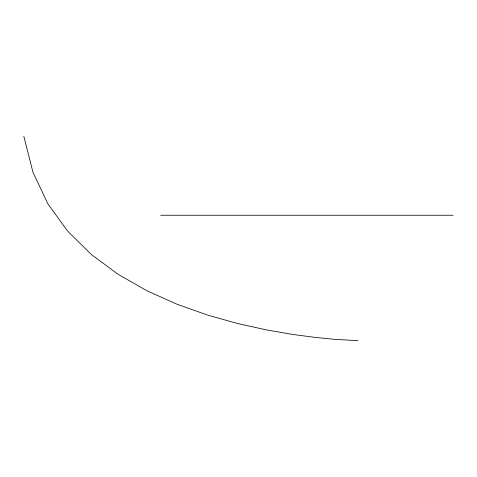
<?xml version="1.0" encoding="UTF-8"?>
<svg xmlns="http://www.w3.org/2000/svg" width="477" height="477" viewBox="0 0 477 477"><rect width="100%" height="100%" fill="white"/><g stroke="black" fill="none" stroke-linecap="round" stroke-linejoin="round"><path stroke-width="0.72" d="M160.677 215.24L453.15 215.24M357.941 340.667L334.729 339.32L315.762 337.477L292.687 334.437L266.393 329.893L237.773 323.561L207.733 315.13L177.164 304.302L146.97 290.785L118.04 274.269L91.28 254.462L67.579 231.065L47.849 203.78L32.973 172.298L23.85 136.333"/></g></svg>
